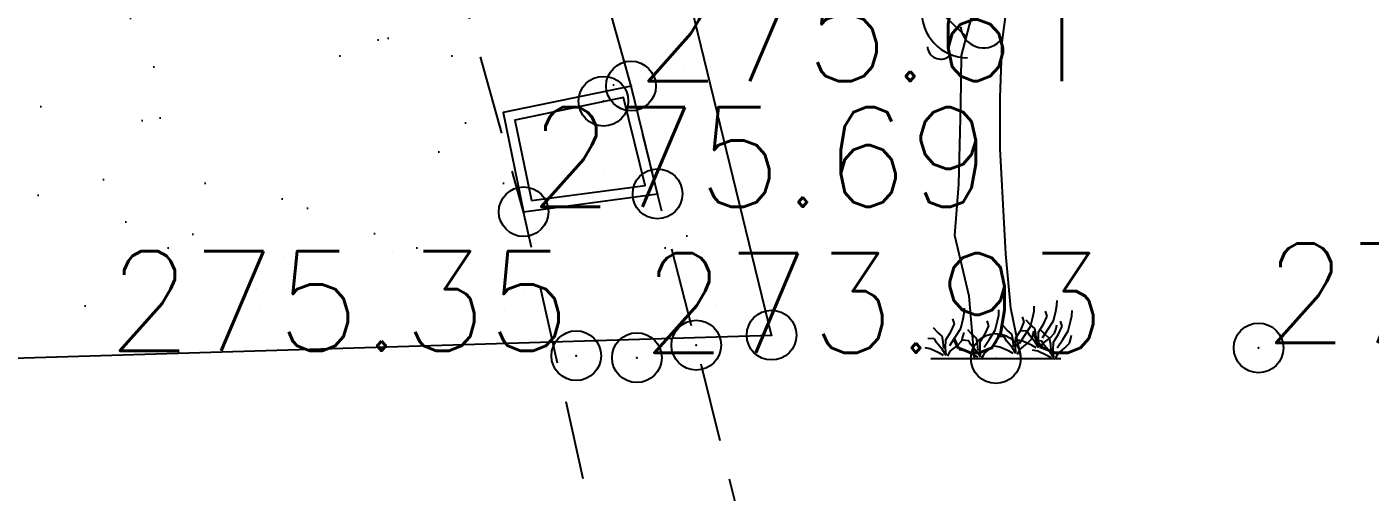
# Model space of a CAD drawing. Header units: millimetres. Extents: x 524954 to 526204, y 9523489 to 9524010.
# Drawn here: x 525586.96 to 525600.47, y 9523676.96 to 9523681.64 of the extents above; entities that cross this region are included whole.
import ezdxf
from ezdxf.enums import TextEntityAlignment as Align

# ---------------------------------------------------------------- set-up
doc = ezdxf.new("R2010")
doc.units = ezdxf.units.MM
doc.header["$PDMODE"] = 32
doc.header["$PDSIZE"] = 0.5
doc.linetypes.add('ACAD_ISO12W100', pattern=[21, 12, -3, 0, -3, 0, -3])
doc.linetypes.add('CACHE2', pattern=[4.7625, 3.175, -1.5875])
for name, color, linetype in [('Arbre', 34, 'ACAD_ISO12W100'), ('Bati', 6, 'Continuous'), ('Caniveau', 5, 'CACHE2'), ('TopoAlt', 3, 'Continuous'), ('TOPOJIS', 7, 'Continuous')]:
    doc.layers.add(name, color=color, linetype=linetype)
doc.styles.add('Simplex 1.0', font='Simplex.shx', dxfattribs={"width": 0.99, "height": 1})

# ---------------------------------------------------------------- blocks, each defined once
blk = doc.blocks.new('TCPOINT M')
at = {"color": 0}
blk.add_point((0, 0), dxfattribs=at)
at = {"layer": 'TopoAlt', "style": 'Simplex 1.0', "width": 0.99}
blk.add_attdef('ALT', (0.15, 0.15), '', height=1, dxfattribs=at)
blk = doc.blocks.new('v088')
at = {"linetype": 'Continuous'}
for p, q in [((-0.294, 3.234), (-0.685, 3.605)), ((-0.344, 3.046), (-0.217, 3.527)), ((0.064, 3.179), (0.118, 3.584)), ((0.045, 2.625), (0.064, 3.179)), ((-0.352, 2.542), (-0.344, 3.046)), ((0.043, 2.109), (0.045, 2.625)), ((-0.373, 1.752), (-0.352, 2.542)), ((0.102, 1.053), (0.043, 2.109)), ((-0.412, 1.235), (-0.373, 1.752)), ((-0.268, 0.628), (-0.412, 1.235)), ((0.151, 0.506), (0.102, 1.053)), ((-0.213, 0), (-0.268, 0.628)), ((0.256, 0), (0.151, 0.506)), ((-0.654, 0), (0.654, 0))]:
    blk.add_line(p, q, dxfattribs=at)
at = {"color": 3, "linetype": 'Continuous'}
for p, q in [((0.615, 0.531), (0.618, 0.584)), ((-0.329, 0.397), (-0.317, 0.454)), ((-0.317, 0.454), (-0.315, 0.507)), ((0.017, 0.377), (0.029, 0.435)), ((0.029, 0.435), (0.031, 0.488)), ((0.286, 0.368), (0.269, 0.418)), ((0.349, 0.322), (0.373, 0.416)), ((0.373, 0.416), (0.385, 0.474)), ((0.385, 0.474), (0.387, 0.526)), ((0.481, 0.344), (0.517, 0.426)), ((0.517, 0.426), (0.5, 0.476)), ((0.579, 0.38), (0.603, 0.474)), ((0.603, 0.474), (0.615, 0.531)), ((0.752, 0.373), (0.765, 0.43)), ((0.765, 0.43), (0.767, 0.483)), ((-0.587, 0.264), (-0.627, 0.308)), ((-0.452, 0.267), (-0.416, 0.349)), ((-0.416, 0.349), (-0.433, 0.399)), ((-0.409, 0.214), (-0.353, 0.303)), ((-0.353, 0.303), (-0.329, 0.397)), ((-0.24, 0.245), (-0.281, 0.288)), ((-0.106, 0.248), (-0.07, 0.329)), ((-0.07, 0.329), (-0.087, 0.38)), ((-0.063, 0.195), (-0.007, 0.284)), ((-0.007, 0.284), (0.017, 0.377)), ((0.115, 0.284), (0.075, 0.327)), ((0.161, 0.243), (0.115, 0.284)), ((0.2, 0.207), (0.25, 0.286)), ((0.25, 0.286), (0.286, 0.368)), ((0.315, 0.274), (0.25, 0.279)), ((0.293, 0.233), (0.349, 0.322)), ((0.346, 0.341), (0.305, 0.385)), ((0.337, 0.236), (0.315, 0.274)), ((0.392, 0.301), (0.346, 0.341)), ((0.375, 0.245), (0.382, 0.279)), ((0.404, 0.243), (0.392, 0.301)), ((0.43, 0.264), (0.481, 0.344)), ((0.495, 0.24), (0.454, 0.284)), ((0.469, 0.209), (0.524, 0.291)), ((0.524, 0.291), (0.579, 0.38)), ((0.591, 0.255), (0.606, 0.303)), ((0.606, 0.303), (0.613, 0.337)), ((0.63, 0.243), (0.666, 0.325)), ((0.666, 0.325), (0.649, 0.375)), ((0.673, 0.19), (0.728, 0.279)), ((0.728, 0.279), (0.752, 0.373)), ((-0.618, 0.197), (-0.683, 0.202)), ((-0.596, 0.159), (-0.618, 0.197)), ((-0.536, 0.087), (-0.596, 0.159)), ((-0.541, 0.224), (-0.587, 0.264)), ((-0.529, 0.166), (-0.541, 0.224)), ((-0.524, 0.099), (-0.529, 0.166)), ((-0.505, 0.106), (-0.502, 0.188)), ((-0.502, 0.188), (-0.452, 0.267)), ((-0.464, 0.132), (-0.409, 0.214)), ((-0.387, 0.132), (-0.341, 0.178)), ((-0.341, 0.178), (-0.327, 0.226)), ((-0.272, 0.178), (-0.337, 0.183)), ((-0.327, 0.226), (-0.32, 0.26)), ((-0.25, 0.139), (-0.272, 0.178)), ((-0.19, 0.067), (-0.25, 0.139)), ((-0.195, 0.204), (-0.24, 0.245)), ((-0.183, 0.147), (-0.195, 0.204)), ((-0.178, 0.079), (-0.183, 0.147)), ((-0.159, 0.087), (-0.156, 0.168)), ((-0.156, 0.168), (-0.106, 0.248)), ((-0.118, 0.113), (-0.063, 0.195)), ((-0.041, 0.113), (0.005, 0.159)), ((0.005, 0.159), (0.019, 0.207)), ((0.019, 0.207), (0.026, 0.24)), ((0.084, 0.216), (0.019, 0.221)), ((0.106, 0.178), (0.084, 0.216)), ((0.166, 0.106), (0.106, 0.178)), ((0.173, 0.185), (0.161, 0.243)), ((0.178, 0.118), (0.173, 0.185)), ((0.197, 0.125), (0.2, 0.207)), ((0.272, 0.173), (0.221, 0.183)), ((0.238, 0.151), (0.293, 0.233)), ((0.243, 0.091), (0.315, 0.151)), ((0.365, 0.13), (0.272, 0.173)), ((0.315, 0.151), (0.361, 0.197)), ((0.397, 0.163), (0.337, 0.236)), ((0.361, 0.197), (0.375, 0.245)), ((0.433, 0.108), (0.397, 0.163)), ((0.464, 0.173), (0.399, 0.178)), ((0.409, 0.175), (0.404, 0.243)), ((0.428, 0.183), (0.43, 0.264)), ((0.433, 0.113), (0.428, 0.183)), ((0.45, 0.099), (0.474, 0.149)), ((0.486, 0.135), (0.464, 0.173)), ((0.474, 0.149), (0.546, 0.209)), ((0.541, 0.2), (0.495, 0.24)), ((0.553, 0.142), (0.541, 0.2)), ((0.546, 0.209), (0.591, 0.255)), ((0.558, 0.075), (0.553, 0.142)), ((0.577, 0.082), (0.579, 0.163)), ((0.579, 0.163), (0.63, 0.243)), ((0.618, 0.108), (0.673, 0.19)), ((0.695, 0.108), (0.74, 0.154)), ((0.74, 0.154), (0.755, 0.202)), ((0.755, 0.202), (0.762, 0.236)), ((-0.661, 0.096), (-0.712, 0.106)), ((-0.567, 0.053), (-0.661, 0.096)), ((-0.527, 0.031), (-0.567, 0.053)), ((-0.5, 0.031), (-0.536, 0.087)), ((-0.5, 0.036), (-0.505, 0.106)), ((-0.483, 0.022), (-0.459, 0.072)), ((-0.459, 0.072), (-0.387, 0.132)), ((-0.315, 0.077), (-0.365, 0.087)), ((-0.221, 0.034), (-0.315, 0.077)), ((-0.18, 0.012), (-0.221, 0.034)), ((-0.154, 0.012), (-0.19, 0.067)), ((-0.154, 0.017), (-0.159, 0.087)), ((-0.137, 0.002), (-0.113, 0.053)), ((-0.113, 0.053), (-0.041, 0.113)), ((0.041, 0.115), (-0.01, 0.125)), ((0.135, 0.072), (0.041, 0.115)), ((0.175, 0.05), (0.135, 0.072)), ((0.202, 0.05), (0.166, 0.106)), ((0.202, 0.055), (0.197, 0.125)), ((0.219, 0.041), (0.243, 0.091)), ((0.406, 0.108), (0.365, 0.13)), ((0.421, 0.072), (0.37, 0.082)), ((0.514, 0.029), (0.421, 0.072)), ((0.546, 0.063), (0.486, 0.135)), ((0.555, 0.007), (0.514, 0.029)), ((0.582, 0.007), (0.546, 0.063)), ((0.582, 0.012), (0.577, 0.082)), ((0.599, -0.002), (0.623, 0.048)), ((0.623, 0.048), (0.695, 0.108))]:
    blk.add_line(p, q, dxfattribs=at)
for centre, major_axis, start_param, end_param in [((-0.28, 3.489), (0.33, 0.33), 2.307735, 3.914618), ((-0.123, 3.354), (0.164, 0.164), 2.463212, 4.701636), ((-0.553, 3.145), (0.0964, 0.0964), 2.435534, 4.557933)]:
    blk.add_ellipse(centre, major_axis=major_axis, ratio=1, start_param=start_param, end_param=end_param, dxfattribs=at)

msp = doc.modelspace()

# ---------------------------------------------------------------- hatches: boundary and pattern name
at = {"layer": 'Bati'}
h = msp.add_hatch(dxfattribs=at)
h.set_pattern_fill('ALEA', color=256, scale=0.25, style=0)
h.set_pattern_definition([(312, (0.25, 0), (2.9344428012, 0.62373507155), [0, -1.875]), (67, (-0.125, 0.2165), (-2.9776384537, -0.36560803074), [0, -3.125]), (153, (-0.125, 0.2165), (0.15700786934, -2.99588860306), [0, -2.5]), (180, (-0.125, -0.2165), (1.5, -2.59807621), [0, -2.5]), (74, (-1, 0), (-2.9108871775, -0.7257656872), [0, -2.5]), (286, (-1, 0), (2.9108871775, -0.7257656872), [0, -2.5]), (52, (0.5, -0.866), (-2.97080420516, 0.41751930205), [0, -3.125]), (300, (0.5, 0.866), (2.9999999988, -7e-10), [0, -2.5]), (175, (0.5, 0.866), (1.26785478534, -2.71892335976), [0, -2.5]), (114, (0.125, 0.6495), (-2.9835656849, 0.31358539035), [0, -1.25]), (248, (0.125, -0.6495), (1.8469844247, -2.3640322603), [0, -1.55])])
h.paths.add_polyline_path([(525583.961, 9523702.103), (525583.961, 9523702.103), (525580.707, 9523700.513), (525582.168, 9523678.167), (525594.447, 9523678.538), (525588.776, 9523701.795)])

# ---------------------------------------------------------------- linework, layer by layer
at = {"layer": 'Bati', "flags": 128}
msp.add_lwpolyline([(525583.961, 9523702.103), (525583.961, 9523702.103), (525580.707, 9523700.513), (525582.168, 9523678.167), (525594.447, 9523678.538), (525588.776, 9523701.795), (525588.776, 9523701.795)], close=True, dxfattribs=at)
at = {"layer": 'Caniveau', "ltscale": 0.25, "flags": 128}
for points in [[(525597.213, 9523658.632), (525596.049, 9523663.095), (525593.299, 9523673.207), (525592.831, 9523675.844), (525591.953, 9523679.778), (525585.746, 9523702.035)], [(525593.033, 9523681.042), (525587.154, 9523701.982)], [(525598.516, 9523658.987), (525597.291, 9523663.969), (525593.69, 9523678.437), (525593.3, 9523679.958), (525593.033, 9523681.042)]]:
    msp.add_lwpolyline(points, dxfattribs=at)
at = {"layer": 'Caniveau', "linetype": 'ByBlock', "flags": 128}
for points in [[(525591.953, 9523679.778), (525593.3, 9523679.958), (525593.033, 9523681.042), (525591.747, 9523680.776)], [(525592.032, 9523679.89), (525593.176, 9523680.042), (525592.959, 9523680.925), (525591.865, 9523680.698)]]:
    msp.add_lwpolyline(points, close=True, dxfattribs=at)

# ---------------------------------------------------------------- block references
at = {"layer": 'Arbre'}
msp.add_blockref('v088', (525596.703, 9523678.303), dxfattribs=at)
at = {"layer": 'TOPOJIS'}
ref = msp.add_blockref('TCPOINT M', (525593.033, 9523681.042, 275.61), dxfattribs=at)
ref.add_attrib('ALT', '275.61', (525593.083, 9523681.092, 275.61), dxfattribs={"layer": 'TopoAlt', "height": 1, "style": 'Simplex 1.0', "width": 0.99})
for p in [(525592.756, 9523680.889, 273.84), (525593.3, 9523679.958, 275.65), (525594.447, 9523678.538, 275.5), (525593.69, 9523678.437, 275.35), (525596.703, 9523678.303, 276.2)]:
    msp.add_blockref('TCPOINT M', p, dxfattribs=at)
ref = msp.add_blockref('TCPOINT M', (525591.953, 9523679.778, 275.69), dxfattribs=at)
ref.add_attrib('ALT', '275.69', (525592.003, 9523679.828, 275.69), dxfattribs={"layer": 'TopoAlt', "height": 1, "style": 'Simplex 1.0', "width": 0.99})
ref = msp.add_blockref('TCPOINT M', (525599.346, 9523678.409, 275.9), dxfattribs=at)
ref.add_attrib('ALT', '275.90', (525599.396, 9523678.459, 275.9), dxfattribs={"layer": 'TopoAlt', "height": 1, "style": 'Simplex 1.0', "width": 0.99})
ref = msp.add_blockref('TCPOINT M', (525592.482, 9523678.331, 275.35), dxfattribs=at)
ref.add_attrib('ALT', '275.35', dxfattribs={"layer": 'TopoAlt', "height": 1, "style": 'Simplex 1.0', "width": 0.99}).set_placement((525592.432, 9523678.381, 275.35), align=Align.RIGHT)
ref = msp.add_blockref('TCPOINT M', (525593.092, 9523678.311, 273.93), dxfattribs=at)
ref.add_attrib('ALT', '273.93', (525593.142, 9523678.361, 273.93), dxfattribs={"layer": 'TopoAlt', "height": 1, "style": 'Simplex 1.0', "width": 0.99})

doc.saveas('drawing.dxf')
